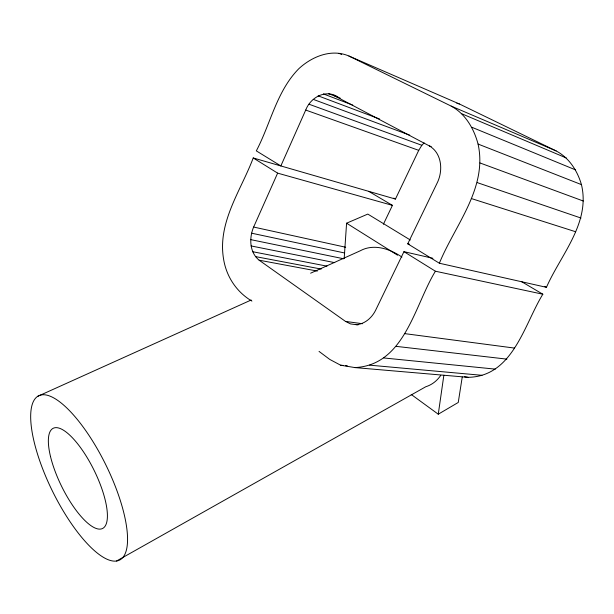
<?xml version="1.0" encoding="UTF-8"?>
<svg xmlns="http://www.w3.org/2000/svg" width="614" height="614" viewBox="0 0 614 614"><rect width="100%" height="100%" fill="white"/><g stroke="black" fill="none" stroke-linecap="round" stroke-linejoin="round"><path stroke-width="0.92" d="M344.185 258.494L346.588 223.197L367.801 214.086L410.298 239.99M358.062 324.929L350.602 323.931L345.513 321.414L259.131 260.198C249.391 252.377 249.038 237.795 253.636 227.05L277.635 173.133L392.43 205.36L383.405 224.233M333.448 95.231L429.409 145.948C442.057 153.323 443.208 170.922 437.16 183.01L407.75 243.819L439.363 263.229C455.005 225.016 487.739 188.191 478.076 144.06C473.939 128.694 465.55 113.905 451.175 106.099L348.898 56.012C331.529 48.491 312.081 56.48 298.949 68.584C276.668 91.01 270.644 123.675 256.322 150.883L280.844 165.933L305.718 110.059C310.477 97.434 325.643 88.923 337.915 96.943M439.363 263.229L546.445 287.329C560.743 254.733 590.653 222.936 581.443 184.614C577.383 170.738 569.155 157.829 556.123 150.914L459.402 103.981L348.898 56.012M411.211 394.464L438.266 414.197L443.853 375.284M462.242 377.004L458.251 402.462L438.266 414.197M424.128 142.908L421.841 145.28L418.733 150.346L395.439 199.066L253.229 157.959C241.049 190.348 217.556 222.022 223.481 258.463C226.121 276.2 236.413 291.957 251.901 301.083M432.908 258.302L403.951 251.663L375.522 310.454C371.762 317.883 364.77 324.123 356.166 324.676M354.915 367.586C404.856 365.13 414.557 305.135 435.41 271.219L542.83 294.213C524.049 324.821 512.936 376.582 468.106 377.326L354.915 367.586L340.64 365.215L329.726 359.405L319.042 351.4M116.537 561.019A91.57 29.748 63.8 0 0 87.211 432.747A91.57 29.748 63.8 0 0 33.716 440.077A91.57 29.748 63.8 0 0 116.537 561.019L425.763 386.751A75.629 45.183 62.9 0 0 440.768 375.346M37.807 396.291L251.157 300.016M310.615 273.192L360.456 250.696A75.629 45.183 62.9 0 1 401.909 257.059M340.64 365.215L343.487 365.468M345.39 365.629L347.286 365.798M369.636 365.161L481.982 375.308M383.781 357.962L495.237 369.121M396.276 346.373L506.88 359.136M404.588 333.609L514.555 348.092M345.513 321.414L362.506 323.731M464.491 376.75L468.106 377.326M259.131 260.198L317.338 271.081M255.447 256.591L321.206 269.07M252.715 251.725L326.955 266.146M251.103 245.945L334.745 262.654M250.719 239.629L343.71 258.786M251.579 233.19L344.677 252.991M253.636 227.05L345.69 247.242M407.75 243.819L409.607 244.265M456.839 103.229L459.402 103.981M471.329 198.545L575.625 231.739M477.278 182.627L581.013 218.054M305.718 110.059L418.733 150.346M309.026 104.219L421.841 145.28M429.409 145.948L431.205 146.6M479.925 162.933L583.3 201.031M313.263 99.376L409.761 135.164M318.159 95.853L379.675 119.024M323.386 93.911L352.743 105.094M328.605 93.689L340.233 98.148M478.076 144.06L581.443 184.614M471.943 127.305L575.617 169.909M462.05 113.882L566.315 157.975M451.175 106.099L556.123 150.914M339.043 53.357L341.668 54.492M393.797 198.107L395.439 199.066M544.795 286.362L546.445 287.329M368.722 191.353L392.43 205.36M521.455 281.58L542.83 294.213M253.229 157.959L277.635 173.133M403.951 251.663L435.41 271.219M346.588 223.197L397.573 255.201M50.501 456.509A55.866 18.121 63.8 0 0 101.21 528.961A55.866 18.121 63.8 0 0 81.984 449.648A55.866 18.121 63.8 0 0 50.501 456.509"/></g></svg>
